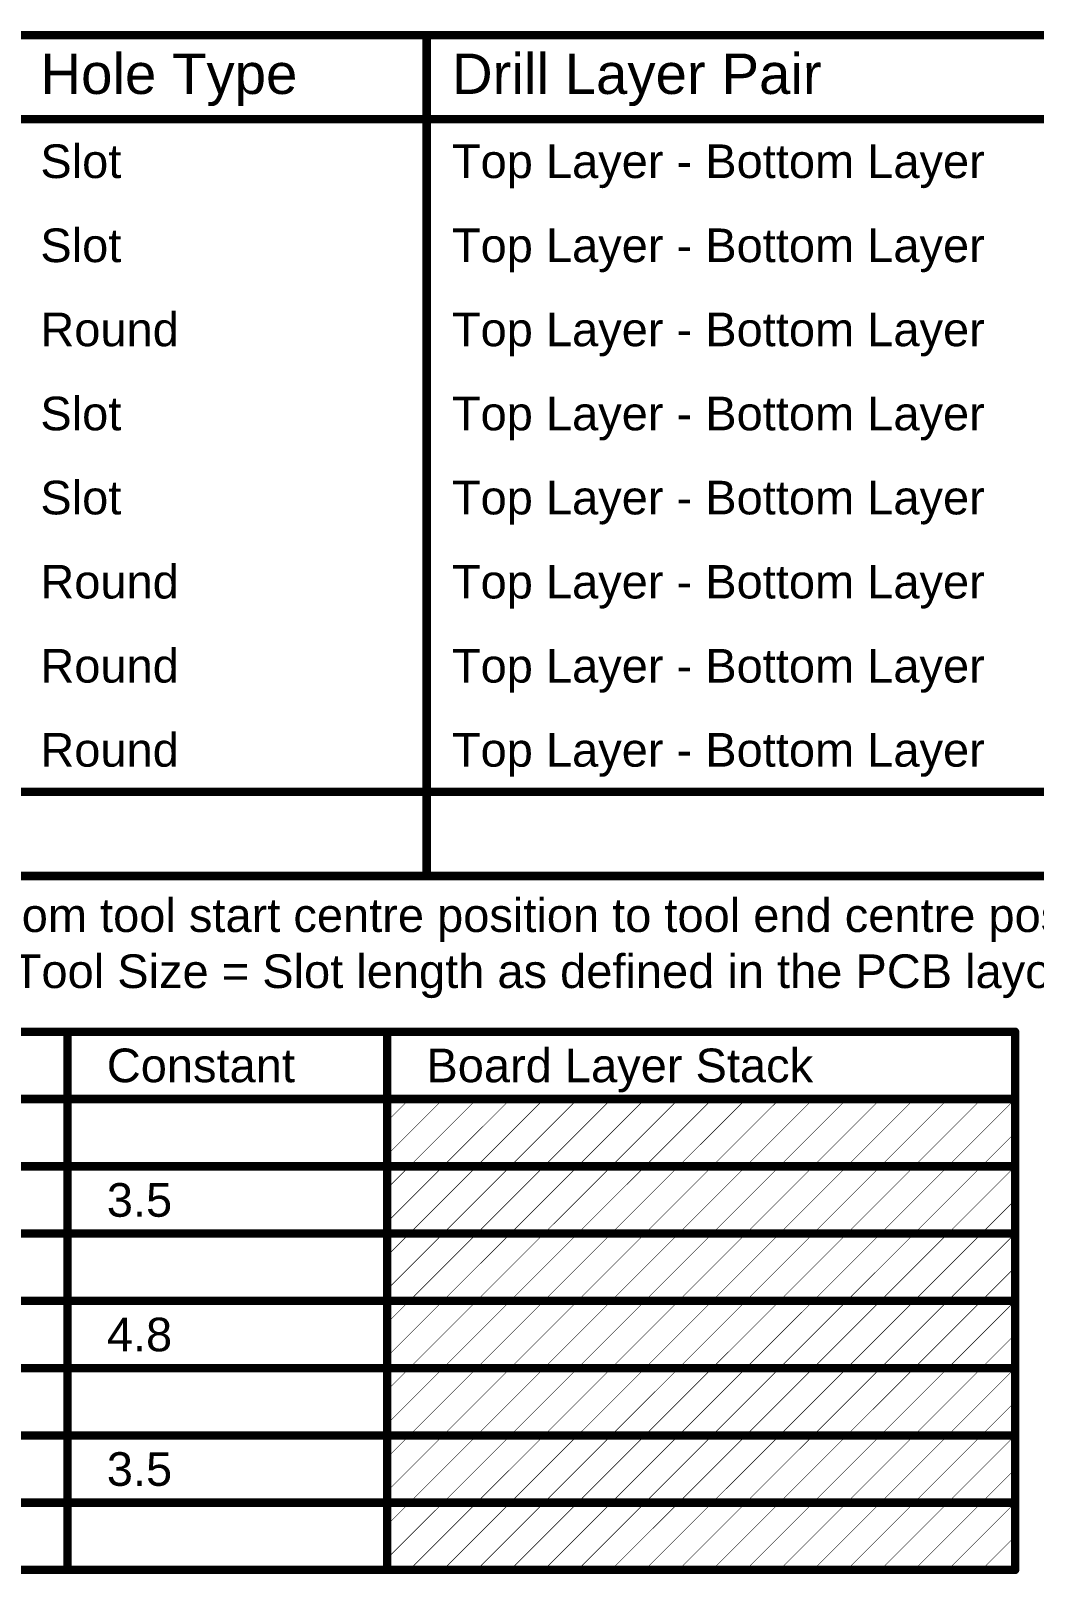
# Model space of a CAD drawing. Header units: inches. Extents: x -0.2 to 17.4, y -0.2 to 2.6.
# Drawn here: x 5.056 to 6.845, y -0.131 to 2.622 of the extents above; entities that cross this region are included whole.
import ezdxf

# ---------------------------------------------------------------- set-up
doc = ezdxf.new("R2010")
doc.units = ezdxf.units.IN
doc.header["$MEASUREMENT"] = 0
doc.layers.add('Drill Drawing', color=1, linetype='Continuous')
doc.layers.add('Fabrication', color=76, linetype='Continuous')
doc.styles.add('Arial', font='', dxfattribs={"height": 0.2})
doc.styles.get('Arial').set_extended_font_data('Arial')

msp = doc.modelspace()

# ---------------------------------------------------------------- linework, layer by layer
at = {"layer": 'Drill Drawing'}
for points in [[(2.2715, 2.6149, 0.015, 0.015, 0), (17.3492, 2.6149, 0.015, 0.015, 0)], [(5.7616, 1.1149, 0.015, 0.015, 0), (5.7616, 2.6149, 0.015, 0.015, 0)], [(2.2715, 2.4649, 0.015, 0.015, 0), (17.3492, 2.4649, 0.015, 0.015, 0)], [(2.2715, 1.2649, 0.015, 0.015, 0), (17.3492, 1.2649, 0.015, 0.015, 0)], [(2.2715, 1.1149, 0.015, 0.015, 0), (17.3492, 1.1149, 0.015, 0.015, 0)]]:
    msp.add_lwpolyline(points, format="xyseb", dxfattribs=at)
for points in [[(5.7578, 2.6149, 0.0075, 0.0075, 1), (5.7653, 2.6149, 0.0075, 0.0075, 1)], [(5.7578, 1.1149, 0.0075, 0.0075, 1), (5.7653, 1.1149, 0.0075, 0.0075, 1)]]:
    msp.add_lwpolyline(points, format="xyseb", close=True, dxfattribs=at)
at = {"layer": 'Fabrication'}
for points in [[(2.2721, 0.837, 0.015, 0.015, 0), (6.8109, 0.837, 0.015, 0.015, 0)], [(5.1213, -0.123, 0.015, 0.015, 0), (5.1213, 0.837, 0.015, 0.015, 0)], [(5.6912, -0.123, 0.015, 0.015, 0), (5.6912, 0.837, 0.015, 0.015, 0)], [(6.8109, -0.123, 0.015, 0.015, 0), (6.8109, 0.837, 0.015, 0.015, 0)], [(2.2721, 0.717, 0.015, 0.015, 0), (6.8109, 0.717, 0.015, 0.015, 0)], [(5.6912, 0.6173, 0.001, 0.001, 0), (5.7909, 0.717, 0.001, 0.001, 0)], [(5.6912, 0.6773, 0.001, 0.001, 0), (5.7309, 0.717, 0.001, 0.001, 0)], [(5.7309, 0.597, 0.001, 0.001, 0), (5.8509, 0.717, 0.001, 0.001, 0)], [(5.7909, 0.597, 0.001, 0.001, 0), (5.9109, 0.717, 0.001, 0.001, 0)], [(5.8509, 0.597, 0.001, 0.001, 0), (5.9709, 0.717, 0.001, 0.001, 0)], [(5.9109, 0.597, 0.001, 0.001, 0), (6.0309, 0.717, 0.001, 0.001, 0)], [(5.9709, 0.597, 0.001, 0.001, 0), (6.0909, 0.717, 0.001, 0.001, 0)], [(6.0309, 0.597, 0.001, 0.001, 0), (6.1509, 0.717, 0.001, 0.001, 0)], [(6.0909, 0.597, 0.001, 0.001, 0), (6.2109, 0.717, 0.001, 0.001, 0)], [(6.1509, 0.597, 0.001, 0.001, 0), (6.2709, 0.717, 0.001, 0.001, 0)], [(6.2109, 0.597, 0.001, 0.001, 0), (6.3309, 0.717, 0.001, 0.001, 0)], [(6.2709, 0.597, 0.001, 0.001, 0), (6.3909, 0.717, 0.001, 0.001, 0)], [(6.3309, 0.597, 0.001, 0.001, 0), (6.4509, 0.717, 0.001, 0.001, 0)], [(6.3909, 0.597, 0.001, 0.001, 0), (6.5109, 0.717, 0.001, 0.001, 0)], [(6.4509, 0.597, 0.001, 0.001, 0), (6.5709, 0.717, 0.001, 0.001, 0)], [(6.5109, 0.597, 0.001, 0.001, 0), (6.6309, 0.717, 0.001, 0.001, 0)], [(6.5709, 0.597, 0.001, 0.001, 0), (6.6909, 0.717, 0.001, 0.001, 0)], [(6.6309, 0.597, 0.001, 0.001, 0), (6.7509, 0.717, 0.001, 0.001, 0)], [(6.6909, 0.597, 0.001, 0.001, 0), (6.8109, 0.717, 0.001, 0.001, 0)], [(6.7509, 0.597, 0.001, 0.001, 0), (6.8109, 0.657, 0.001, 0.001, 0)], [(4.4715, 0.597, 0.015, 0.015, 0), (5.1213, 0.597, 0.015, 0.015, 0)], [(5.1213, 0.597, 0.015, 0.015, 0), (5.6912, 0.597, 0.015, 0.015, 0)], [(5.6912, 0.597, 0.015, 0.015, 0), (6.8109, 0.597, 0.015, 0.015, 0)], [(5.6912, 0.4973, 0.001, 0.001, 0), (5.7909, 0.597, 0.001, 0.001, 0)], [(5.6912, 0.5573, 0.001, 0.001, 0), (5.7309, 0.597, 0.001, 0.001, 0)], [(5.7309, 0.477, 0.001, 0.001, 0), (5.8509, 0.597, 0.001, 0.001, 0)], [(5.7909, 0.477, 0.001, 0.001, 0), (5.9109, 0.597, 0.001, 0.001, 0)], [(5.8509, 0.477, 0.001, 0.001, 0), (5.9709, 0.597, 0.001, 0.001, 0)], [(5.9109, 0.477, 0.001, 0.001, 0), (6.0309, 0.597, 0.001, 0.001, 0)], [(5.9709, 0.477, 0.001, 0.001, 0), (6.0909, 0.597, 0.001, 0.001, 0)], [(6.0309, 0.477, 0.001, 0.001, 0), (6.1509, 0.597, 0.001, 0.001, 0)], [(6.0909, 0.477, 0.001, 0.001, 0), (6.2109, 0.597, 0.001, 0.001, 0)], [(6.1509, 0.477, 0.001, 0.001, 0), (6.2709, 0.597, 0.001, 0.001, 0)], [(6.2109, 0.477, 0.001, 0.001, 0), (6.3309, 0.597, 0.001, 0.001, 0)], [(6.2709, 0.477, 0.001, 0.001, 0), (6.3909, 0.597, 0.001, 0.001, 0)], [(6.3309, 0.477, 0.001, 0.001, 0), (6.4509, 0.597, 0.001, 0.001, 0)], [(6.3909, 0.477, 0.001, 0.001, 0), (6.5109, 0.597, 0.001, 0.001, 0)], [(6.4509, 0.477, 0.001, 0.001, 0), (6.5709, 0.597, 0.001, 0.001, 0)], [(6.5109, 0.477, 0.001, 0.001, 0), (6.6309, 0.597, 0.001, 0.001, 0)], [(6.5709, 0.477, 0.001, 0.001, 0), (6.6909, 0.597, 0.001, 0.001, 0)], [(6.6309, 0.477, 0.001, 0.001, 0), (6.7509, 0.597, 0.001, 0.001, 0)], [(6.6909, 0.477, 0.001, 0.001, 0), (6.8109, 0.597, 0.001, 0.001, 0)], [(6.7509, 0.477, 0.001, 0.001, 0), (6.8109, 0.537, 0.001, 0.001, 0)], [(4.4715, 0.477, 0.015, 0.015, 0), (5.1213, 0.477, 0.015, 0.015, 0)], [(5.1213, 0.477, 0.015, 0.015, 0), (5.6912, 0.477, 0.015, 0.015, 0)], [(5.6912, 0.477, 0.015, 0.015, 0), (6.8109, 0.477, 0.015, 0.015, 0)], [(5.6912, 0.3773, 0.001, 0.001, 0), (5.7909, 0.477, 0.001, 0.001, 0)], [(5.6912, 0.4373, 0.001, 0.001, 0), (5.7309, 0.477, 0.001, 0.001, 0)], [(5.7309, 0.357, 0.001, 0.001, 0), (5.8509, 0.477, 0.001, 0.001, 0)], [(5.7909, 0.357, 0.001, 0.001, 0), (5.9109, 0.477, 0.001, 0.001, 0)], [(5.8509, 0.357, 0.001, 0.001, 0), (5.9709, 0.477, 0.001, 0.001, 0)], [(5.9109, 0.357, 0.001, 0.001, 0), (6.0309, 0.477, 0.001, 0.001, 0)], [(5.9709, 0.357, 0.001, 0.001, 0), (6.0909, 0.477, 0.001, 0.001, 0)], [(6.0309, 0.357, 0.001, 0.001, 0), (6.1509, 0.477, 0.001, 0.001, 0)], [(6.0909, 0.357, 0.001, 0.001, 0), (6.2109, 0.477, 0.001, 0.001, 0)], [(6.1509, 0.357, 0.001, 0.001, 0), (6.2709, 0.477, 0.001, 0.001, 0)], [(6.2109, 0.357, 0.001, 0.001, 0), (6.3309, 0.477, 0.001, 0.001, 0)], [(6.2709, 0.357, 0.001, 0.001, 0), (6.3909, 0.477, 0.001, 0.001, 0)], [(6.3309, 0.357, 0.001, 0.001, 0), (6.4509, 0.477, 0.001, 0.001, 0)], [(6.3909, 0.357, 0.001, 0.001, 0), (6.5109, 0.477, 0.001, 0.001, 0)], [(6.4509, 0.357, 0.001, 0.001, 0), (6.5709, 0.477, 0.001, 0.001, 0)], [(6.5109, 0.357, 0.001, 0.001, 0), (6.6309, 0.477, 0.001, 0.001, 0)], [(6.5709, 0.357, 0.001, 0.001, 0), (6.6909, 0.477, 0.001, 0.001, 0)], [(6.6309, 0.357, 0.001, 0.001, 0), (6.7509, 0.477, 0.001, 0.001, 0)], [(6.6909, 0.357, 0.001, 0.001, 0), (6.8109, 0.477, 0.001, 0.001, 0)], [(6.7509, 0.357, 0.001, 0.001, 0), (6.8109, 0.417, 0.001, 0.001, 0)], [(4.4715, 0.357, 0.015, 0.015, 0), (5.1213, 0.357, 0.015, 0.015, 0)], [(5.1213, 0.357, 0.015, 0.015, 0), (5.6912, 0.357, 0.015, 0.015, 0)], [(5.6912, 0.357, 0.015, 0.015, 0), (6.8109, 0.357, 0.015, 0.015, 0)], [(5.6912, 0.2573, 0.001, 0.001, 0), (5.7909, 0.357, 0.001, 0.001, 0)], [(5.6912, 0.3173, 0.001, 0.001, 0), (5.7309, 0.357, 0.001, 0.001, 0)], [(5.7309, 0.237, 0.001, 0.001, 0), (5.8509, 0.357, 0.001, 0.001, 0)], [(5.7909, 0.237, 0.001, 0.001, 0), (5.9109, 0.357, 0.001, 0.001, 0)], [(5.8509, 0.237, 0.001, 0.001, 0), (5.9709, 0.357, 0.001, 0.001, 0)], [(5.9109, 0.237, 0.001, 0.001, 0), (6.0309, 0.357, 0.001, 0.001, 0)], [(5.9709, 0.237, 0.001, 0.001, 0), (6.0909, 0.357, 0.001, 0.001, 0)], [(6.0309, 0.237, 0.001, 0.001, 0), (6.1509, 0.357, 0.001, 0.001, 0)], [(6.0909, 0.237, 0.001, 0.001, 0), (6.2109, 0.357, 0.001, 0.001, 0)], [(6.1509, 0.237, 0.001, 0.001, 0), (6.2709, 0.357, 0.001, 0.001, 0)], [(6.2109, 0.237, 0.001, 0.001, 0), (6.3309, 0.357, 0.001, 0.001, 0)], [(6.2709, 0.237, 0.001, 0.001, 0), (6.3909, 0.357, 0.001, 0.001, 0)], [(6.3309, 0.237, 0.001, 0.001, 0), (6.4509, 0.357, 0.001, 0.001, 0)], [(6.3909, 0.237, 0.001, 0.001, 0), (6.5109, 0.357, 0.001, 0.001, 0)], [(6.4509, 0.237, 0.001, 0.001, 0), (6.5709, 0.357, 0.001, 0.001, 0)], [(6.5109, 0.237, 0.001, 0.001, 0), (6.6309, 0.357, 0.001, 0.001, 0)], [(6.5709, 0.237, 0.001, 0.001, 0), (6.6909, 0.357, 0.001, 0.001, 0)], [(6.6309, 0.237, 0.001, 0.001, 0), (6.7509, 0.357, 0.001, 0.001, 0)], [(6.6909, 0.237, 0.001, 0.001, 0), (6.8109, 0.357, 0.001, 0.001, 0)], [(6.7509, 0.237, 0.001, 0.001, 0), (6.8109, 0.297, 0.001, 0.001, 0)], [(4.4715, 0.237, 0.015, 0.015, 0), (5.1213, 0.237, 0.015, 0.015, 0)], [(5.1213, 0.237, 0.015, 0.015, 0), (5.6912, 0.237, 0.015, 0.015, 0)], [(5.6912, 0.237, 0.015, 0.015, 0), (6.8109, 0.237, 0.015, 0.015, 0)], [(5.6912, 0.1373, 0.001, 0.001, 0), (5.7909, 0.237, 0.001, 0.001, 0)], [(5.6912, 0.1973, 0.001, 0.001, 0), (5.7309, 0.237, 0.001, 0.001, 0)], [(5.7309, 0.117, 0.001, 0.001, 0), (5.8509, 0.237, 0.001, 0.001, 0)], [(5.7909, 0.117, 0.001, 0.001, 0), (5.9109, 0.237, 0.001, 0.001, 0)], [(5.8509, 0.117, 0.001, 0.001, 0), (5.9709, 0.237, 0.001, 0.001, 0)], [(5.9109, 0.117, 0.001, 0.001, 0), (6.0309, 0.237, 0.001, 0.001, 0)], [(5.9709, 0.117, 0.001, 0.001, 0), (6.0909, 0.237, 0.001, 0.001, 0)], [(6.0309, 0.117, 0.001, 0.001, 0), (6.1509, 0.237, 0.001, 0.001, 0)], [(6.0909, 0.117, 0.001, 0.001, 0), (6.2109, 0.237, 0.001, 0.001, 0)], [(6.1509, 0.117, 0.001, 0.001, 0), (6.2709, 0.237, 0.001, 0.001, 0)], [(6.2109, 0.117, 0.001, 0.001, 0), (6.3309, 0.237, 0.001, 0.001, 0)], [(6.2709, 0.117, 0.001, 0.001, 0), (6.3909, 0.237, 0.001, 0.001, 0)], [(6.3309, 0.117, 0.001, 0.001, 0), (6.4509, 0.237, 0.001, 0.001, 0)], [(6.3909, 0.117, 0.001, 0.001, 0), (6.5109, 0.237, 0.001, 0.001, 0)], [(6.4509, 0.117, 0.001, 0.001, 0), (6.5709, 0.237, 0.001, 0.001, 0)], [(6.5109, 0.117, 0.001, 0.001, 0), (6.6309, 0.237, 0.001, 0.001, 0)], [(6.5709, 0.117, 0.001, 0.001, 0), (6.6909, 0.237, 0.001, 0.001, 0)], [(6.6309, 0.117, 0.001, 0.001, 0), (6.7509, 0.237, 0.001, 0.001, 0)], [(6.6909, 0.117, 0.001, 0.001, 0), (6.8109, 0.237, 0.001, 0.001, 0)], [(6.7509, 0.117, 0.001, 0.001, 0), (6.8109, 0.177, 0.001, 0.001, 0)], [(4.4715, 0.117, 0.015, 0.015, 0), (5.1213, 0.117, 0.015, 0.015, 0)], [(5.1213, 0.117, 0.015, 0.015, 0), (5.6912, 0.117, 0.015, 0.015, 0)], [(5.6912, 0.117, 0.015, 0.015, 0), (6.8109, 0.117, 0.015, 0.015, 0)], [(5.6912, 0.0173, 0.001, 0.001, 0), (5.7909, 0.117, 0.001, 0.001, 0)], [(5.6912, 0.0773, 0.001, 0.001, 0), (5.7309, 0.117, 0.001, 0.001, 0)], [(5.7309, -0.003, 0.001, 0.001, 0), (5.8509, 0.117, 0.001, 0.001, 0)], [(5.7909, -0.003, 0.001, 0.001, 0), (5.9109, 0.117, 0.001, 0.001, 0)], [(5.8509, -0.003, 0.001, 0.001, 0), (5.9709, 0.117, 0.001, 0.001, 0)], [(5.9109, -0.003, 0.001, 0.001, 0), (6.0309, 0.117, 0.001, 0.001, 0)], [(5.9709, -0.003, 0.001, 0.001, 0), (6.0909, 0.117, 0.001, 0.001, 0)], [(6.0309, -0.003, 0.001, 0.001, 0), (6.1509, 0.117, 0.001, 0.001, 0)], [(6.0909, -0.003, 0.001, 0.001, 0), (6.2109, 0.117, 0.001, 0.001, 0)], [(6.1509, -0.003, 0.001, 0.001, 0), (6.2709, 0.117, 0.001, 0.001, 0)], [(6.2109, -0.003, 0.001, 0.001, 0), (6.3309, 0.117, 0.001, 0.001, 0)], [(6.2709, -0.003, 0.001, 0.001, 0), (6.3909, 0.117, 0.001, 0.001, 0)], [(6.3309, -0.003, 0.001, 0.001, 0), (6.4509, 0.117, 0.001, 0.001, 0)], [(6.3909, -0.003, 0.001, 0.001, 0), (6.5109, 0.117, 0.001, 0.001, 0)], [(6.4509, -0.003, 0.001, 0.001, 0), (6.5709, 0.117, 0.001, 0.001, 0)], [(6.5109, -0.003, 0.001, 0.001, 0), (6.6309, 0.117, 0.001, 0.001, 0)], [(6.5709, -0.003, 0.001, 0.001, 0), (6.6909, 0.117, 0.001, 0.001, 0)], [(6.6309, -0.003, 0.001, 0.001, 0), (6.7509, 0.117, 0.001, 0.001, 0)], [(6.6909, -0.003, 0.001, 0.001, 0), (6.8109, 0.117, 0.001, 0.001, 0)], [(6.7509, -0.003, 0.001, 0.001, 0), (6.8109, 0.057, 0.001, 0.001, 0)], [(4.4715, -0.003, 0.015, 0.015, 0), (5.1213, -0.003, 0.015, 0.015, 0)], [(5.1213, -0.003, 0.015, 0.015, 0), (5.6912, -0.003, 0.015, 0.015, 0)], [(5.6912, -0.003, 0.015, 0.015, 0), (6.8109, -0.003, 0.015, 0.015, 0)], [(5.6912, -0.1027, 0.001, 0.001, 0), (5.7909, -0.003, 0.001, 0.001, 0)], [(5.6912, -0.0427, 0.001, 0.001, 0), (5.7309, -0.003, 0.001, 0.001, 0)], [(5.7309, -0.123, 0.001, 0.001, 0), (5.8509, -0.003, 0.001, 0.001, 0)], [(5.7909, -0.123, 0.001, 0.001, 0), (5.9109, -0.003, 0.001, 0.001, 0)], [(5.8509, -0.123, 0.001, 0.001, 0), (5.9709, -0.003, 0.001, 0.001, 0)], [(5.9109, -0.123, 0.001, 0.001, 0), (6.0309, -0.003, 0.001, 0.001, 0)], [(5.9709, -0.123, 0.001, 0.001, 0), (6.0909, -0.003, 0.001, 0.001, 0)], [(6.0309, -0.123, 0.001, 0.001, 0), (6.1509, -0.003, 0.001, 0.001, 0)], [(6.0909, -0.123, 0.001, 0.001, 0), (6.2109, -0.003, 0.001, 0.001, 0)], [(6.1509, -0.123, 0.001, 0.001, 0), (6.2709, -0.003, 0.001, 0.001, 0)], [(6.2109, -0.123, 0.001, 0.001, 0), (6.3309, -0.003, 0.001, 0.001, 0)], [(6.2709, -0.123, 0.001, 0.001, 0), (6.3909, -0.003, 0.001, 0.001, 0)], [(6.3309, -0.123, 0.001, 0.001, 0), (6.4509, -0.003, 0.001, 0.001, 0)], [(6.3909, -0.123, 0.001, 0.001, 0), (6.5109, -0.003, 0.001, 0.001, 0)], [(6.4509, -0.123, 0.001, 0.001, 0), (6.5709, -0.003, 0.001, 0.001, 0)], [(6.5109, -0.123, 0.001, 0.001, 0), (6.6309, -0.003, 0.001, 0.001, 0)], [(6.5709, -0.123, 0.001, 0.001, 0), (6.6909, -0.003, 0.001, 0.001, 0)], [(6.6309, -0.123, 0.001, 0.001, 0), (6.7509, -0.003, 0.001, 0.001, 0)], [(6.6909, -0.123, 0.001, 0.001, 0), (6.8109, -0.003, 0.001, 0.001, 0)], [(6.7509, -0.123, 0.001, 0.001, 0), (6.8109, -0.063, 0.001, 0.001, 0)], [(4.4715, -0.123, 0.015, 0.015, 0), (5.1213, -0.123, 0.015, 0.015, 0)], [(5.1213, -0.123, 0.015, 0.015, 0), (5.6912, -0.123, 0.015, 0.015, 0)], [(5.6912, -0.123, 0.015, 0.015, 0), (6.8109, -0.123, 0.015, 0.015, 0)]]:
    msp.add_lwpolyline(points, format="xyseb", dxfattribs=at)
for points in [[(5.1176, 0.837, 0.0075, 0.0075, 1), (5.1251, 0.837, 0.0075, 0.0075, 1)], [(5.6875, 0.837, 0.0075, 0.0075, 1), (5.695, 0.837, 0.0075, 0.0075, 1)], [(6.8071, 0.837, 0.0075, 0.0075, 1), (6.8146, 0.837, 0.0075, 0.0075, 1)], [(6.8071, 0.837, 0.0075, 0.0075, 1), (6.8146, 0.837, 0.0075, 0.0075, 1)], [(5.7306, 0.717, 0.0005, 0.0005, 1), (5.7311, 0.717, 0.0005, 0.0005, 1)], [(5.7906, 0.717, 0.0005, 0.0005, 1), (5.7911, 0.717, 0.0005, 0.0005, 1)], [(5.8506, 0.717, 0.0005, 0.0005, 1), (5.8511, 0.717, 0.0005, 0.0005, 1)], [(5.9106, 0.717, 0.0005, 0.0005, 1), (5.9111, 0.717, 0.0005, 0.0005, 1)], [(5.9706, 0.717, 0.0005, 0.0005, 1), (5.9711, 0.717, 0.0005, 0.0005, 1)], [(6.0306, 0.717, 0.0005, 0.0005, 1), (6.0311, 0.717, 0.0005, 0.0005, 1)], [(6.0906, 0.717, 0.0005, 0.0005, 1), (6.0911, 0.717, 0.0005, 0.0005, 1)], [(6.1506, 0.717, 0.0005, 0.0005, 1), (6.1511, 0.717, 0.0005, 0.0005, 1)], [(6.2106, 0.717, 0.0005, 0.0005, 1), (6.2111, 0.717, 0.0005, 0.0005, 1)], [(6.2706, 0.717, 0.0005, 0.0005, 1), (6.2711, 0.717, 0.0005, 0.0005, 1)], [(6.3306, 0.717, 0.0005, 0.0005, 1), (6.3311, 0.717, 0.0005, 0.0005, 1)], [(6.3906, 0.717, 0.0005, 0.0005, 1), (6.3911, 0.717, 0.0005, 0.0005, 1)], [(6.4506, 0.717, 0.0005, 0.0005, 1), (6.4511, 0.717, 0.0005, 0.0005, 1)], [(6.5106, 0.717, 0.0005, 0.0005, 1), (6.5111, 0.717, 0.0005, 0.0005, 1)], [(6.5706, 0.717, 0.0005, 0.0005, 1), (6.5711, 0.717, 0.0005, 0.0005, 1)], [(6.6306, 0.717, 0.0005, 0.0005, 1), (6.6311, 0.717, 0.0005, 0.0005, 1)], [(6.6906, 0.717, 0.0005, 0.0005, 1), (6.6911, 0.717, 0.0005, 0.0005, 1)], [(6.7506, 0.717, 0.0005, 0.0005, 1), (6.7511, 0.717, 0.0005, 0.0005, 1)], [(6.8071, 0.717, 0.0075, 0.0075, 1), (6.8146, 0.717, 0.0075, 0.0075, 1)], [(6.8106, 0.717, 0.0005, 0.0005, 1), (6.8111, 0.717, 0.0005, 0.0005, 1)], [(5.691, 0.6773, 0.0005, 0.0005, 1), (5.6915, 0.6773, 0.0005, 0.0005, 1)], [(6.8106, 0.657, 0.0005, 0.0005, 1), (6.8111, 0.657, 0.0005, 0.0005, 1)], [(5.691, 0.6173, 0.0005, 0.0005, 1), (5.6915, 0.6173, 0.0005, 0.0005, 1)], [(5.1176, 0.597, 0.0075, 0.0075, 1), (5.1251, 0.597, 0.0075, 0.0075, 1)], [(5.1176, 0.597, 0.0075, 0.0075, 1), (5.1251, 0.597, 0.0075, 0.0075, 1)], [(5.6875, 0.597, 0.0075, 0.0075, 1), (5.695, 0.597, 0.0075, 0.0075, 1)], [(5.6875, 0.597, 0.0075, 0.0075, 1), (5.695, 0.597, 0.0075, 0.0075, 1)], [(5.7306, 0.597, 0.0005, 0.0005, 1), (5.7311, 0.597, 0.0005, 0.0005, 1)], [(5.7306, 0.597, 0.0005, 0.0005, 1), (5.7311, 0.597, 0.0005, 0.0005, 1)], [(5.7906, 0.597, 0.0005, 0.0005, 1), (5.7911, 0.597, 0.0005, 0.0005, 1)], [(5.7906, 0.597, 0.0005, 0.0005, 1), (5.7911, 0.597, 0.0005, 0.0005, 1)], [(5.8506, 0.597, 0.0005, 0.0005, 1), (5.8511, 0.597, 0.0005, 0.0005, 1)], [(5.8506, 0.597, 0.0005, 0.0005, 1), (5.8511, 0.597, 0.0005, 0.0005, 1)], [(5.9106, 0.597, 0.0005, 0.0005, 1), (5.9111, 0.597, 0.0005, 0.0005, 1)], [(5.9106, 0.597, 0.0005, 0.0005, 1), (5.9111, 0.597, 0.0005, 0.0005, 1)], [(5.9706, 0.597, 0.0005, 0.0005, 1), (5.9711, 0.597, 0.0005, 0.0005, 1)], [(5.9706, 0.597, 0.0005, 0.0005, 1), (5.9711, 0.597, 0.0005, 0.0005, 1)], [(6.0306, 0.597, 0.0005, 0.0005, 1), (6.0311, 0.597, 0.0005, 0.0005, 1)], [(6.0306, 0.597, 0.0005, 0.0005, 1), (6.0311, 0.597, 0.0005, 0.0005, 1)], [(6.0906, 0.597, 0.0005, 0.0005, 1), (6.0911, 0.597, 0.0005, 0.0005, 1)], [(6.0906, 0.597, 0.0005, 0.0005, 1), (6.0911, 0.597, 0.0005, 0.0005, 1)], [(6.1506, 0.597, 0.0005, 0.0005, 1), (6.1511, 0.597, 0.0005, 0.0005, 1)], [(6.1506, 0.597, 0.0005, 0.0005, 1), (6.1511, 0.597, 0.0005, 0.0005, 1)], [(6.2106, 0.597, 0.0005, 0.0005, 1), (6.2111, 0.597, 0.0005, 0.0005, 1)], [(6.2106, 0.597, 0.0005, 0.0005, 1), (6.2111, 0.597, 0.0005, 0.0005, 1)], [(6.2706, 0.597, 0.0005, 0.0005, 1), (6.2711, 0.597, 0.0005, 0.0005, 1)], [(6.2706, 0.597, 0.0005, 0.0005, 1), (6.2711, 0.597, 0.0005, 0.0005, 1)], [(6.3306, 0.597, 0.0005, 0.0005, 1), (6.3311, 0.597, 0.0005, 0.0005, 1)], [(6.3306, 0.597, 0.0005, 0.0005, 1), (6.3311, 0.597, 0.0005, 0.0005, 1)], [(6.3906, 0.597, 0.0005, 0.0005, 1), (6.3911, 0.597, 0.0005, 0.0005, 1)], [(6.3906, 0.597, 0.0005, 0.0005, 1), (6.3911, 0.597, 0.0005, 0.0005, 1)], [(6.4506, 0.597, 0.0005, 0.0005, 1), (6.4511, 0.597, 0.0005, 0.0005, 1)], [(6.4506, 0.597, 0.0005, 0.0005, 1), (6.4511, 0.597, 0.0005, 0.0005, 1)], [(6.5106, 0.597, 0.0005, 0.0005, 1), (6.5111, 0.597, 0.0005, 0.0005, 1)], [(6.5106, 0.597, 0.0005, 0.0005, 1), (6.5111, 0.597, 0.0005, 0.0005, 1)], [(6.5706, 0.597, 0.0005, 0.0005, 1), (6.5711, 0.597, 0.0005, 0.0005, 1)], [(6.5706, 0.597, 0.0005, 0.0005, 1), (6.5711, 0.597, 0.0005, 0.0005, 1)], [(6.6306, 0.597, 0.0005, 0.0005, 1), (6.6311, 0.597, 0.0005, 0.0005, 1)], [(6.6306, 0.597, 0.0005, 0.0005, 1), (6.6311, 0.597, 0.0005, 0.0005, 1)], [(6.6906, 0.597, 0.0005, 0.0005, 1), (6.6911, 0.597, 0.0005, 0.0005, 1)], [(6.6906, 0.597, 0.0005, 0.0005, 1), (6.6911, 0.597, 0.0005, 0.0005, 1)], [(6.7506, 0.597, 0.0005, 0.0005, 1), (6.7511, 0.597, 0.0005, 0.0005, 1)], [(6.7506, 0.597, 0.0005, 0.0005, 1), (6.7511, 0.597, 0.0005, 0.0005, 1)], [(6.8071, 0.597, 0.0075, 0.0075, 1), (6.8146, 0.597, 0.0075, 0.0075, 1)], [(6.8106, 0.597, 0.0005, 0.0005, 1), (6.8111, 0.597, 0.0005, 0.0005, 1)], [(5.691, 0.5573, 0.0005, 0.0005, 1), (5.6915, 0.5573, 0.0005, 0.0005, 1)], [(6.8106, 0.537, 0.0005, 0.0005, 1), (6.8111, 0.537, 0.0005, 0.0005, 1)], [(5.691, 0.4973, 0.0005, 0.0005, 1), (5.6915, 0.4973, 0.0005, 0.0005, 1)], [(5.1176, 0.477, 0.0075, 0.0075, 1), (5.1251, 0.477, 0.0075, 0.0075, 1)], [(5.1176, 0.477, 0.0075, 0.0075, 1), (5.1251, 0.477, 0.0075, 0.0075, 1)], [(5.6875, 0.477, 0.0075, 0.0075, 1), (5.695, 0.477, 0.0075, 0.0075, 1)], [(5.6875, 0.477, 0.0075, 0.0075, 1), (5.695, 0.477, 0.0075, 0.0075, 1)], [(5.7306, 0.477, 0.0005, 0.0005, 1), (5.7311, 0.477, 0.0005, 0.0005, 1)], [(5.7306, 0.477, 0.0005, 0.0005, 1), (5.7311, 0.477, 0.0005, 0.0005, 1)], [(5.7906, 0.477, 0.0005, 0.0005, 1), (5.7911, 0.477, 0.0005, 0.0005, 1)], [(5.7906, 0.477, 0.0005, 0.0005, 1), (5.7911, 0.477, 0.0005, 0.0005, 1)], [(5.8506, 0.477, 0.0005, 0.0005, 1), (5.8511, 0.477, 0.0005, 0.0005, 1)], [(5.8506, 0.477, 0.0005, 0.0005, 1), (5.8511, 0.477, 0.0005, 0.0005, 1)], [(5.9106, 0.477, 0.0005, 0.0005, 1), (5.9111, 0.477, 0.0005, 0.0005, 1)], [(5.9106, 0.477, 0.0005, 0.0005, 1), (5.9111, 0.477, 0.0005, 0.0005, 1)], [(5.9706, 0.477, 0.0005, 0.0005, 1), (5.9711, 0.477, 0.0005, 0.0005, 1)], [(5.9706, 0.477, 0.0005, 0.0005, 1), (5.9711, 0.477, 0.0005, 0.0005, 1)], [(6.0306, 0.477, 0.0005, 0.0005, 1), (6.0311, 0.477, 0.0005, 0.0005, 1)], [(6.0306, 0.477, 0.0005, 0.0005, 1), (6.0311, 0.477, 0.0005, 0.0005, 1)], [(6.0906, 0.477, 0.0005, 0.0005, 1), (6.0911, 0.477, 0.0005, 0.0005, 1)], [(6.0906, 0.477, 0.0005, 0.0005, 1), (6.0911, 0.477, 0.0005, 0.0005, 1)], [(6.1506, 0.477, 0.0005, 0.0005, 1), (6.1511, 0.477, 0.0005, 0.0005, 1)], [(6.1506, 0.477, 0.0005, 0.0005, 1), (6.1511, 0.477, 0.0005, 0.0005, 1)], [(6.2106, 0.477, 0.0005, 0.0005, 1), (6.2111, 0.477, 0.0005, 0.0005, 1)], [(6.2106, 0.477, 0.0005, 0.0005, 1), (6.2111, 0.477, 0.0005, 0.0005, 1)], [(6.2706, 0.477, 0.0005, 0.0005, 1), (6.2711, 0.477, 0.0005, 0.0005, 1)], [(6.2706, 0.477, 0.0005, 0.0005, 1), (6.2711, 0.477, 0.0005, 0.0005, 1)], [(6.3306, 0.477, 0.0005, 0.0005, 1), (6.3311, 0.477, 0.0005, 0.0005, 1)], [(6.3306, 0.477, 0.0005, 0.0005, 1), (6.3311, 0.477, 0.0005, 0.0005, 1)], [(6.3906, 0.477, 0.0005, 0.0005, 1), (6.3911, 0.477, 0.0005, 0.0005, 1)], [(6.3906, 0.477, 0.0005, 0.0005, 1), (6.3911, 0.477, 0.0005, 0.0005, 1)], [(6.4506, 0.477, 0.0005, 0.0005, 1), (6.4511, 0.477, 0.0005, 0.0005, 1)], [(6.4506, 0.477, 0.0005, 0.0005, 1), (6.4511, 0.477, 0.0005, 0.0005, 1)], [(6.5106, 0.477, 0.0005, 0.0005, 1), (6.5111, 0.477, 0.0005, 0.0005, 1)], [(6.5106, 0.477, 0.0005, 0.0005, 1), (6.5111, 0.477, 0.0005, 0.0005, 1)], [(6.5706, 0.477, 0.0005, 0.0005, 1), (6.5711, 0.477, 0.0005, 0.0005, 1)], [(6.5706, 0.477, 0.0005, 0.0005, 1), (6.5711, 0.477, 0.0005, 0.0005, 1)], [(6.6306, 0.477, 0.0005, 0.0005, 1), (6.6311, 0.477, 0.0005, 0.0005, 1)], [(6.6306, 0.477, 0.0005, 0.0005, 1), (6.6311, 0.477, 0.0005, 0.0005, 1)], [(6.6906, 0.477, 0.0005, 0.0005, 1), (6.6911, 0.477, 0.0005, 0.0005, 1)], [(6.6906, 0.477, 0.0005, 0.0005, 1), (6.6911, 0.477, 0.0005, 0.0005, 1)], [(6.7506, 0.477, 0.0005, 0.0005, 1), (6.7511, 0.477, 0.0005, 0.0005, 1)], [(6.7506, 0.477, 0.0005, 0.0005, 1), (6.7511, 0.477, 0.0005, 0.0005, 1)], [(6.8071, 0.477, 0.0075, 0.0075, 1), (6.8146, 0.477, 0.0075, 0.0075, 1)], [(6.8106, 0.477, 0.0005, 0.0005, 1), (6.8111, 0.477, 0.0005, 0.0005, 1)], [(5.691, 0.4373, 0.0005, 0.0005, 1), (5.6915, 0.4373, 0.0005, 0.0005, 1)], [(6.8106, 0.417, 0.0005, 0.0005, 1), (6.8111, 0.417, 0.0005, 0.0005, 1)], [(5.1176, 0.357, 0.0075, 0.0075, 1), (5.1251, 0.357, 0.0075, 0.0075, 1)], [(5.1176, 0.357, 0.0075, 0.0075, 1), (5.1251, 0.357, 0.0075, 0.0075, 1)], [(5.6875, 0.357, 0.0075, 0.0075, 1), (5.695, 0.357, 0.0075, 0.0075, 1)], [(5.6875, 0.357, 0.0075, 0.0075, 1), (5.695, 0.357, 0.0075, 0.0075, 1)], [(5.691, 0.3773, 0.0005, 0.0005, 1), (5.6915, 0.3773, 0.0005, 0.0005, 1)], [(6.8071, 0.357, 0.0075, 0.0075, 1), (6.8146, 0.357, 0.0075, 0.0075, 1)], [(5.7306, 0.357, 0.0005, 0.0005, 1), (5.7311, 0.357, 0.0005, 0.0005, 1)], [(5.7306, 0.357, 0.0005, 0.0005, 1), (5.7311, 0.357, 0.0005, 0.0005, 1)], [(5.7906, 0.357, 0.0005, 0.0005, 1), (5.7911, 0.357, 0.0005, 0.0005, 1)], [(5.7906, 0.357, 0.0005, 0.0005, 1), (5.7911, 0.357, 0.0005, 0.0005, 1)], [(5.8506, 0.357, 0.0005, 0.0005, 1), (5.8511, 0.357, 0.0005, 0.0005, 1)], [(5.8506, 0.357, 0.0005, 0.0005, 1), (5.8511, 0.357, 0.0005, 0.0005, 1)], [(5.9106, 0.357, 0.0005, 0.0005, 1), (5.9111, 0.357, 0.0005, 0.0005, 1)], [(5.9106, 0.357, 0.0005, 0.0005, 1), (5.9111, 0.357, 0.0005, 0.0005, 1)], [(5.9706, 0.357, 0.0005, 0.0005, 1), (5.9711, 0.357, 0.0005, 0.0005, 1)], [(5.9706, 0.357, 0.0005, 0.0005, 1), (5.9711, 0.357, 0.0005, 0.0005, 1)], [(6.0306, 0.357, 0.0005, 0.0005, 1), (6.0311, 0.357, 0.0005, 0.0005, 1)], [(6.0306, 0.357, 0.0005, 0.0005, 1), (6.0311, 0.357, 0.0005, 0.0005, 1)], [(6.0906, 0.357, 0.0005, 0.0005, 1), (6.0911, 0.357, 0.0005, 0.0005, 1)], [(6.0906, 0.357, 0.0005, 0.0005, 1), (6.0911, 0.357, 0.0005, 0.0005, 1)], [(6.1506, 0.357, 0.0005, 0.0005, 1), (6.1511, 0.357, 0.0005, 0.0005, 1)], [(6.1506, 0.357, 0.0005, 0.0005, 1), (6.1511, 0.357, 0.0005, 0.0005, 1)], [(6.2106, 0.357, 0.0005, 0.0005, 1), (6.2111, 0.357, 0.0005, 0.0005, 1)], [(6.2106, 0.357, 0.0005, 0.0005, 1), (6.2111, 0.357, 0.0005, 0.0005, 1)], [(6.2706, 0.357, 0.0005, 0.0005, 1), (6.2711, 0.357, 0.0005, 0.0005, 1)], [(6.2706, 0.357, 0.0005, 0.0005, 1), (6.2711, 0.357, 0.0005, 0.0005, 1)], [(6.3306, 0.357, 0.0005, 0.0005, 1), (6.3311, 0.357, 0.0005, 0.0005, 1)], [(6.3306, 0.357, 0.0005, 0.0005, 1), (6.3311, 0.357, 0.0005, 0.0005, 1)], [(6.3906, 0.357, 0.0005, 0.0005, 1), (6.3911, 0.357, 0.0005, 0.0005, 1)], [(6.3906, 0.357, 0.0005, 0.0005, 1), (6.3911, 0.357, 0.0005, 0.0005, 1)], [(6.4506, 0.357, 0.0005, 0.0005, 1), (6.4511, 0.357, 0.0005, 0.0005, 1)], [(6.4506, 0.357, 0.0005, 0.0005, 1), (6.4511, 0.357, 0.0005, 0.0005, 1)], [(6.5106, 0.357, 0.0005, 0.0005, 1), (6.5111, 0.357, 0.0005, 0.0005, 1)], [(6.5106, 0.357, 0.0005, 0.0005, 1), (6.5111, 0.357, 0.0005, 0.0005, 1)], [(6.5706, 0.357, 0.0005, 0.0005, 1), (6.5711, 0.357, 0.0005, 0.0005, 1)], [(6.5706, 0.357, 0.0005, 0.0005, 1), (6.5711, 0.357, 0.0005, 0.0005, 1)], [(6.6306, 0.357, 0.0005, 0.0005, 1), (6.6311, 0.357, 0.0005, 0.0005, 1)], [(6.6306, 0.357, 0.0005, 0.0005, 1), (6.6311, 0.357, 0.0005, 0.0005, 1)], [(6.6906, 0.357, 0.0005, 0.0005, 1), (6.6911, 0.357, 0.0005, 0.0005, 1)], [(6.6906, 0.357, 0.0005, 0.0005, 1), (6.6911, 0.357, 0.0005, 0.0005, 1)], [(6.7506, 0.357, 0.0005, 0.0005, 1), (6.7511, 0.357, 0.0005, 0.0005, 1)], [(6.7506, 0.357, 0.0005, 0.0005, 1), (6.7511, 0.357, 0.0005, 0.0005, 1)], [(6.8106, 0.357, 0.0005, 0.0005, 1), (6.8111, 0.357, 0.0005, 0.0005, 1)], [(5.691, 0.3173, 0.0005, 0.0005, 1), (5.6915, 0.3173, 0.0005, 0.0005, 1)], [(6.8106, 0.297, 0.0005, 0.0005, 1), (6.8111, 0.297, 0.0005, 0.0005, 1)], [(5.691, 0.2573, 0.0005, 0.0005, 1), (5.6915, 0.2573, 0.0005, 0.0005, 1)], [(5.1176, 0.237, 0.0075, 0.0075, 1), (5.1251, 0.237, 0.0075, 0.0075, 1)], [(5.1176, 0.237, 0.0075, 0.0075, 1), (5.1251, 0.237, 0.0075, 0.0075, 1)], [(5.6875, 0.237, 0.0075, 0.0075, 1), (5.695, 0.237, 0.0075, 0.0075, 1)], [(5.6875, 0.237, 0.0075, 0.0075, 1), (5.695, 0.237, 0.0075, 0.0075, 1)], [(5.7306, 0.237, 0.0005, 0.0005, 1), (5.7311, 0.237, 0.0005, 0.0005, 1)], [(5.7306, 0.237, 0.0005, 0.0005, 1), (5.7311, 0.237, 0.0005, 0.0005, 1)], [(5.7906, 0.237, 0.0005, 0.0005, 1), (5.7911, 0.237, 0.0005, 0.0005, 1)], [(5.7906, 0.237, 0.0005, 0.0005, 1), (5.7911, 0.237, 0.0005, 0.0005, 1)], [(5.8506, 0.237, 0.0005, 0.0005, 1), (5.8511, 0.237, 0.0005, 0.0005, 1)], [(5.8506, 0.237, 0.0005, 0.0005, 1), (5.8511, 0.237, 0.0005, 0.0005, 1)], [(5.9106, 0.237, 0.0005, 0.0005, 1), (5.9111, 0.237, 0.0005, 0.0005, 1)], [(5.9106, 0.237, 0.0005, 0.0005, 1), (5.9111, 0.237, 0.0005, 0.0005, 1)], [(5.9706, 0.237, 0.0005, 0.0005, 1), (5.9711, 0.237, 0.0005, 0.0005, 1)], [(5.9706, 0.237, 0.0005, 0.0005, 1), (5.9711, 0.237, 0.0005, 0.0005, 1)], [(6.0306, 0.237, 0.0005, 0.0005, 1), (6.0311, 0.237, 0.0005, 0.0005, 1)], [(6.0306, 0.237, 0.0005, 0.0005, 1), (6.0311, 0.237, 0.0005, 0.0005, 1)], [(6.0906, 0.237, 0.0005, 0.0005, 1), (6.0911, 0.237, 0.0005, 0.0005, 1)], [(6.0906, 0.237, 0.0005, 0.0005, 1), (6.0911, 0.237, 0.0005, 0.0005, 1)], [(6.1506, 0.237, 0.0005, 0.0005, 1), (6.1511, 0.237, 0.0005, 0.0005, 1)], [(6.1506, 0.237, 0.0005, 0.0005, 1), (6.1511, 0.237, 0.0005, 0.0005, 1)], [(6.2106, 0.237, 0.0005, 0.0005, 1), (6.2111, 0.237, 0.0005, 0.0005, 1)], [(6.2106, 0.237, 0.0005, 0.0005, 1), (6.2111, 0.237, 0.0005, 0.0005, 1)], [(6.2706, 0.237, 0.0005, 0.0005, 1), (6.2711, 0.237, 0.0005, 0.0005, 1)], [(6.2706, 0.237, 0.0005, 0.0005, 1), (6.2711, 0.237, 0.0005, 0.0005, 1)], [(6.3306, 0.237, 0.0005, 0.0005, 1), (6.3311, 0.237, 0.0005, 0.0005, 1)], [(6.3306, 0.237, 0.0005, 0.0005, 1), (6.3311, 0.237, 0.0005, 0.0005, 1)], [(6.3906, 0.237, 0.0005, 0.0005, 1), (6.3911, 0.237, 0.0005, 0.0005, 1)], [(6.3906, 0.237, 0.0005, 0.0005, 1), (6.3911, 0.237, 0.0005, 0.0005, 1)], [(6.4506, 0.237, 0.0005, 0.0005, 1), (6.4511, 0.237, 0.0005, 0.0005, 1)], [(6.4506, 0.237, 0.0005, 0.0005, 1), (6.4511, 0.237, 0.0005, 0.0005, 1)], [(6.5106, 0.237, 0.0005, 0.0005, 1), (6.5111, 0.237, 0.0005, 0.0005, 1)], [(6.5106, 0.237, 0.0005, 0.0005, 1), (6.5111, 0.237, 0.0005, 0.0005, 1)], [(6.5706, 0.237, 0.0005, 0.0005, 1), (6.5711, 0.237, 0.0005, 0.0005, 1)], [(6.5706, 0.237, 0.0005, 0.0005, 1), (6.5711, 0.237, 0.0005, 0.0005, 1)], [(6.6306, 0.237, 0.0005, 0.0005, 1), (6.6311, 0.237, 0.0005, 0.0005, 1)], [(6.6306, 0.237, 0.0005, 0.0005, 1), (6.6311, 0.237, 0.0005, 0.0005, 1)], [(6.6906, 0.237, 0.0005, 0.0005, 1), (6.6911, 0.237, 0.0005, 0.0005, 1)], [(6.6906, 0.237, 0.0005, 0.0005, 1), (6.6911, 0.237, 0.0005, 0.0005, 1)], [(6.7506, 0.237, 0.0005, 0.0005, 1), (6.7511, 0.237, 0.0005, 0.0005, 1)], [(6.7506, 0.237, 0.0005, 0.0005, 1), (6.7511, 0.237, 0.0005, 0.0005, 1)], [(6.8071, 0.237, 0.0075, 0.0075, 1), (6.8146, 0.237, 0.0075, 0.0075, 1)], [(6.8106, 0.237, 0.0005, 0.0005, 1), (6.8111, 0.237, 0.0005, 0.0005, 1)], [(5.691, 0.1973, 0.0005, 0.0005, 1), (5.6915, 0.1973, 0.0005, 0.0005, 1)], [(6.8106, 0.177, 0.0005, 0.0005, 1), (6.8111, 0.177, 0.0005, 0.0005, 1)], [(5.691, 0.1373, 0.0005, 0.0005, 1), (5.6915, 0.1373, 0.0005, 0.0005, 1)], [(5.1176, 0.117, 0.0075, 0.0075, 1), (5.1251, 0.117, 0.0075, 0.0075, 1)], [(5.1176, 0.117, 0.0075, 0.0075, 1), (5.1251, 0.117, 0.0075, 0.0075, 1)], [(5.6875, 0.117, 0.0075, 0.0075, 1), (5.695, 0.117, 0.0075, 0.0075, 1)], [(5.6875, 0.117, 0.0075, 0.0075, 1), (5.695, 0.117, 0.0075, 0.0075, 1)], [(5.7306, 0.117, 0.0005, 0.0005, 1), (5.7311, 0.117, 0.0005, 0.0005, 1)], [(5.7306, 0.117, 0.0005, 0.0005, 1), (5.7311, 0.117, 0.0005, 0.0005, 1)], [(5.7906, 0.117, 0.0005, 0.0005, 1), (5.7911, 0.117, 0.0005, 0.0005, 1)], [(5.7906, 0.117, 0.0005, 0.0005, 1), (5.7911, 0.117, 0.0005, 0.0005, 1)], [(5.8506, 0.117, 0.0005, 0.0005, 1), (5.8511, 0.117, 0.0005, 0.0005, 1)], [(5.8506, 0.117, 0.0005, 0.0005, 1), (5.8511, 0.117, 0.0005, 0.0005, 1)], [(5.9106, 0.117, 0.0005, 0.0005, 1), (5.9111, 0.117, 0.0005, 0.0005, 1)], [(5.9106, 0.117, 0.0005, 0.0005, 1), (5.9111, 0.117, 0.0005, 0.0005, 1)], [(5.9706, 0.117, 0.0005, 0.0005, 1), (5.9711, 0.117, 0.0005, 0.0005, 1)], [(5.9706, 0.117, 0.0005, 0.0005, 1), (5.9711, 0.117, 0.0005, 0.0005, 1)], [(6.0306, 0.117, 0.0005, 0.0005, 1), (6.0311, 0.117, 0.0005, 0.0005, 1)], [(6.0306, 0.117, 0.0005, 0.0005, 1), (6.0311, 0.117, 0.0005, 0.0005, 1)], [(6.0906, 0.117, 0.0005, 0.0005, 1), (6.0911, 0.117, 0.0005, 0.0005, 1)], [(6.0906, 0.117, 0.0005, 0.0005, 1), (6.0911, 0.117, 0.0005, 0.0005, 1)], [(6.1506, 0.117, 0.0005, 0.0005, 1), (6.1511, 0.117, 0.0005, 0.0005, 1)], [(6.1506, 0.117, 0.0005, 0.0005, 1), (6.1511, 0.117, 0.0005, 0.0005, 1)], [(6.2106, 0.117, 0.0005, 0.0005, 1), (6.2111, 0.117, 0.0005, 0.0005, 1)], [(6.2106, 0.117, 0.0005, 0.0005, 1), (6.2111, 0.117, 0.0005, 0.0005, 1)], [(6.2706, 0.117, 0.0005, 0.0005, 1), (6.2711, 0.117, 0.0005, 0.0005, 1)], [(6.2706, 0.117, 0.0005, 0.0005, 1), (6.2711, 0.117, 0.0005, 0.0005, 1)], [(6.3306, 0.117, 0.0005, 0.0005, 1), (6.3311, 0.117, 0.0005, 0.0005, 1)], [(6.3306, 0.117, 0.0005, 0.0005, 1), (6.3311, 0.117, 0.0005, 0.0005, 1)], [(6.3906, 0.117, 0.0005, 0.0005, 1), (6.3911, 0.117, 0.0005, 0.0005, 1)], [(6.3906, 0.117, 0.0005, 0.0005, 1), (6.3911, 0.117, 0.0005, 0.0005, 1)], [(6.4506, 0.117, 0.0005, 0.0005, 1), (6.4511, 0.117, 0.0005, 0.0005, 1)], [(6.4506, 0.117, 0.0005, 0.0005, 1), (6.4511, 0.117, 0.0005, 0.0005, 1)], [(6.5106, 0.117, 0.0005, 0.0005, 1), (6.5111, 0.117, 0.0005, 0.0005, 1)], [(6.5106, 0.117, 0.0005, 0.0005, 1), (6.5111, 0.117, 0.0005, 0.0005, 1)], [(6.5706, 0.117, 0.0005, 0.0005, 1), (6.5711, 0.117, 0.0005, 0.0005, 1)], [(6.5706, 0.117, 0.0005, 0.0005, 1), (6.5711, 0.117, 0.0005, 0.0005, 1)], [(6.6306, 0.117, 0.0005, 0.0005, 1), (6.6311, 0.117, 0.0005, 0.0005, 1)], [(6.6306, 0.117, 0.0005, 0.0005, 1), (6.6311, 0.117, 0.0005, 0.0005, 1)], [(6.6906, 0.117, 0.0005, 0.0005, 1), (6.6911, 0.117, 0.0005, 0.0005, 1)], [(6.6906, 0.117, 0.0005, 0.0005, 1), (6.6911, 0.117, 0.0005, 0.0005, 1)], [(6.7506, 0.117, 0.0005, 0.0005, 1), (6.7511, 0.117, 0.0005, 0.0005, 1)], [(6.7506, 0.117, 0.0005, 0.0005, 1), (6.7511, 0.117, 0.0005, 0.0005, 1)], [(6.8071, 0.117, 0.0075, 0.0075, 1), (6.8146, 0.117, 0.0075, 0.0075, 1)], [(6.8106, 0.117, 0.0005, 0.0005, 1), (6.8111, 0.117, 0.0005, 0.0005, 1)], [(5.691, 0.0773, 0.0005, 0.0005, 1), (5.6915, 0.0773, 0.0005, 0.0005, 1)], [(6.8106, 0.057, 0.0005, 0.0005, 1), (6.8111, 0.057, 0.0005, 0.0005, 1)], [(5.1176, -0.003, 0.0075, 0.0075, 1), (5.1251, -0.003, 0.0075, 0.0075, 1)], [(5.1176, -0.003, 0.0075, 0.0075, 1), (5.1251, -0.003, 0.0075, 0.0075, 1)], [(5.6875, -0.003, 0.0075, 0.0075, 1), (5.695, -0.003, 0.0075, 0.0075, 1)], [(5.6875, -0.003, 0.0075, 0.0075, 1), (5.695, -0.003, 0.0075, 0.0075, 1)], [(5.691, 0.0173, 0.0005, 0.0005, 1), (5.6915, 0.0173, 0.0005, 0.0005, 1)], [(6.8071, -0.003, 0.0075, 0.0075, 1), (6.8146, -0.003, 0.0075, 0.0075, 1)], [(5.7306, -0.003, 0.0005, 0.0005, 1), (5.7311, -0.003, 0.0005, 0.0005, 1)], [(5.7306, -0.003, 0.0005, 0.0005, 1), (5.7311, -0.003, 0.0005, 0.0005, 1)], [(5.7906, -0.003, 0.0005, 0.0005, 1), (5.7911, -0.003, 0.0005, 0.0005, 1)], [(5.7906, -0.003, 0.0005, 0.0005, 1), (5.7911, -0.003, 0.0005, 0.0005, 1)], [(5.8506, -0.003, 0.0005, 0.0005, 1), (5.8511, -0.003, 0.0005, 0.0005, 1)], [(5.8506, -0.003, 0.0005, 0.0005, 1), (5.8511, -0.003, 0.0005, 0.0005, 1)], [(5.9106, -0.003, 0.0005, 0.0005, 1), (5.9111, -0.003, 0.0005, 0.0005, 1)], [(5.9106, -0.003, 0.0005, 0.0005, 1), (5.9111, -0.003, 0.0005, 0.0005, 1)], [(5.9706, -0.003, 0.0005, 0.0005, 1), (5.9711, -0.003, 0.0005, 0.0005, 1)], [(5.9706, -0.003, 0.0005, 0.0005, 1), (5.9711, -0.003, 0.0005, 0.0005, 1)], [(6.0306, -0.003, 0.0005, 0.0005, 1), (6.0311, -0.003, 0.0005, 0.0005, 1)], [(6.0306, -0.003, 0.0005, 0.0005, 1), (6.0311, -0.003, 0.0005, 0.0005, 1)], [(6.0906, -0.003, 0.0005, 0.0005, 1), (6.0911, -0.003, 0.0005, 0.0005, 1)], [(6.0906, -0.003, 0.0005, 0.0005, 1), (6.0911, -0.003, 0.0005, 0.0005, 1)], [(6.1506, -0.003, 0.0005, 0.0005, 1), (6.1511, -0.003, 0.0005, 0.0005, 1)], [(6.1506, -0.003, 0.0005, 0.0005, 1), (6.1511, -0.003, 0.0005, 0.0005, 1)], [(6.2106, -0.003, 0.0005, 0.0005, 1), (6.2111, -0.003, 0.0005, 0.0005, 1)], [(6.2106, -0.003, 0.0005, 0.0005, 1), (6.2111, -0.003, 0.0005, 0.0005, 1)], [(6.2706, -0.003, 0.0005, 0.0005, 1), (6.2711, -0.003, 0.0005, 0.0005, 1)], [(6.2706, -0.003, 0.0005, 0.0005, 1), (6.2711, -0.003, 0.0005, 0.0005, 1)], [(6.3306, -0.003, 0.0005, 0.0005, 1), (6.3311, -0.003, 0.0005, 0.0005, 1)], [(6.3306, -0.003, 0.0005, 0.0005, 1), (6.3311, -0.003, 0.0005, 0.0005, 1)], [(6.3906, -0.003, 0.0005, 0.0005, 1), (6.3911, -0.003, 0.0005, 0.0005, 1)], [(6.3906, -0.003, 0.0005, 0.0005, 1), (6.3911, -0.003, 0.0005, 0.0005, 1)], [(6.4506, -0.003, 0.0005, 0.0005, 1), (6.4511, -0.003, 0.0005, 0.0005, 1)], [(6.4506, -0.003, 0.0005, 0.0005, 1), (6.4511, -0.003, 0.0005, 0.0005, 1)], [(6.5106, -0.003, 0.0005, 0.0005, 1), (6.5111, -0.003, 0.0005, 0.0005, 1)], [(6.5106, -0.003, 0.0005, 0.0005, 1), (6.5111, -0.003, 0.0005, 0.0005, 1)], [(6.5706, -0.003, 0.0005, 0.0005, 1), (6.5711, -0.003, 0.0005, 0.0005, 1)], [(6.5706, -0.003, 0.0005, 0.0005, 1), (6.5711, -0.003, 0.0005, 0.0005, 1)], [(6.6306, -0.003, 0.0005, 0.0005, 1), (6.6311, -0.003, 0.0005, 0.0005, 1)], [(6.6306, -0.003, 0.0005, 0.0005, 1), (6.6311, -0.003, 0.0005, 0.0005, 1)], [(6.6906, -0.003, 0.0005, 0.0005, 1), (6.6911, -0.003, 0.0005, 0.0005, 1)], [(6.6906, -0.003, 0.0005, 0.0005, 1), (6.6911, -0.003, 0.0005, 0.0005, 1)], [(6.7506, -0.003, 0.0005, 0.0005, 1), (6.7511, -0.003, 0.0005, 0.0005, 1)], [(6.7506, -0.003, 0.0005, 0.0005, 1), (6.7511, -0.003, 0.0005, 0.0005, 1)], [(6.8106, -0.003, 0.0005, 0.0005, 1), (6.8111, -0.003, 0.0005, 0.0005, 1)], [(5.691, -0.0427, 0.0005, 0.0005, 1), (5.6915, -0.0427, 0.0005, 0.0005, 1)], [(6.8106, -0.063, 0.0005, 0.0005, 1), (6.8111, -0.063, 0.0005, 0.0005, 1)], [(5.691, -0.1027, 0.0005, 0.0005, 1), (5.6915, -0.1027, 0.0005, 0.0005, 1)], [(5.1176, -0.123, 0.0075, 0.0075, 1), (5.1251, -0.123, 0.0075, 0.0075, 1)], [(5.1176, -0.123, 0.0075, 0.0075, 1), (5.1251, -0.123, 0.0075, 0.0075, 1)], [(5.1176, -0.123, 0.0075, 0.0075, 1), (5.1251, -0.123, 0.0075, 0.0075, 1)], [(5.6875, -0.123, 0.0075, 0.0075, 1), (5.695, -0.123, 0.0075, 0.0075, 1)], [(5.6875, -0.123, 0.0075, 0.0075, 1), (5.695, -0.123, 0.0075, 0.0075, 1)], [(5.6875, -0.123, 0.0075, 0.0075, 1), (5.695, -0.123, 0.0075, 0.0075, 1)], [(5.7306, -0.123, 0.0005, 0.0005, 1), (5.7311, -0.123, 0.0005, 0.0005, 1)], [(5.7906, -0.123, 0.0005, 0.0005, 1), (5.7911, -0.123, 0.0005, 0.0005, 1)], [(5.8506, -0.123, 0.0005, 0.0005, 1), (5.8511, -0.123, 0.0005, 0.0005, 1)], [(5.9106, -0.123, 0.0005, 0.0005, 1), (5.9111, -0.123, 0.0005, 0.0005, 1)], [(5.9706, -0.123, 0.0005, 0.0005, 1), (5.9711, -0.123, 0.0005, 0.0005, 1)], [(6.0306, -0.123, 0.0005, 0.0005, 1), (6.0311, -0.123, 0.0005, 0.0005, 1)], [(6.0906, -0.123, 0.0005, 0.0005, 1), (6.0911, -0.123, 0.0005, 0.0005, 1)], [(6.1506, -0.123, 0.0005, 0.0005, 1), (6.1511, -0.123, 0.0005, 0.0005, 1)], [(6.2106, -0.123, 0.0005, 0.0005, 1), (6.2111, -0.123, 0.0005, 0.0005, 1)], [(6.2706, -0.123, 0.0005, 0.0005, 1), (6.2711, -0.123, 0.0005, 0.0005, 1)], [(6.3306, -0.123, 0.0005, 0.0005, 1), (6.3311, -0.123, 0.0005, 0.0005, 1)], [(6.3906, -0.123, 0.0005, 0.0005, 1), (6.3911, -0.123, 0.0005, 0.0005, 1)], [(6.4506, -0.123, 0.0005, 0.0005, 1), (6.4511, -0.123, 0.0005, 0.0005, 1)], [(6.5106, -0.123, 0.0005, 0.0005, 1), (6.5111, -0.123, 0.0005, 0.0005, 1)], [(6.5706, -0.123, 0.0005, 0.0005, 1), (6.5711, -0.123, 0.0005, 0.0005, 1)], [(6.6306, -0.123, 0.0005, 0.0005, 1), (6.6311, -0.123, 0.0005, 0.0005, 1)], [(6.6906, -0.123, 0.0005, 0.0005, 1), (6.6911, -0.123, 0.0005, 0.0005, 1)], [(6.7506, -0.123, 0.0005, 0.0005, 1), (6.7511, -0.123, 0.0005, 0.0005, 1)], [(6.8071, -0.123, 0.0075, 0.0075, 1), (6.8146, -0.123, 0.0075, 0.0075, 1)], [(6.8071, -0.123, 0.0075, 0.0075, 1), (6.8146, -0.123, 0.0075, 0.0075, 1)]]:
    msp.add_lwpolyline(points, format="xyseb", close=True, dxfattribs=at)

# ---------------------------------------------------------------- texts
at = {"layer": 'Drill Drawing', "style": 'Arial'}
for s, height, p in [('Hole Type', 0.072, (5.0728, 2.5099)), ('Drill Layer Pair', 0.072, (5.8066, 2.5099)), ('Slot', 0.06, (5.0728, 2.3599)), ('Top Layer - Bottom Layer', 0.06, (5.8066, 2.3599)), ('Slot', 0.06, (5.0728, 2.2099)), ('Top Layer - Bottom Layer', 0.06, (5.8066, 2.2099)), ('Round', 0.06, (5.0728, 2.0599)), ('Top Layer - Bottom Layer', 0.06, (5.8066, 2.0599)), ('Slot', 0.06, (5.0728, 1.9099)), ('Top Layer - Bottom Layer', 0.06, (5.8066, 1.9099)), ('Slot', 0.06, (5.0728, 1.7599)), ('Top Layer - Bottom Layer', 0.06, (5.8066, 1.7599)), ('Round', 0.06, (5.0728, 1.6099)), ('Top Layer - Bottom Layer', 0.06, (5.8066, 1.6099)), ('Round', 0.06, (5.0728, 1.4599)), ('Top Layer - Bottom Layer', 0.06, (5.8066, 1.4599)), ('Round', 0.06, (5.0728, 1.3099)), ('Top Layer - Bottom Layer', 0.06, (5.8066, 1.3099)), ('= Calculated from tool start centre position to tool end centre position.', 0.06, (4.4969, 1.015)), (' = Routed Path Length + Tool Size = Slot length as defined in the PCB layout', 0.06, (4.087, 0.915))]:
    msp.add_text(s, height=height, dxfattribs=at).set_placement(p)
at = {"layer": 'Fabrication', "style": 'Arial'}
for s, p in [('Constant', (5.1913, 0.747)), ('Board Layer Stack', (5.7612, 0.747)), ('3.5', (5.1913, 0.507)), ('4.8', (5.1913, 0.267)), ('3.5', (5.1913, 0.027))]:
    msp.add_text(s, height=0.06, dxfattribs=at).set_placement(p)

doc.saveas('drawing.dxf')
